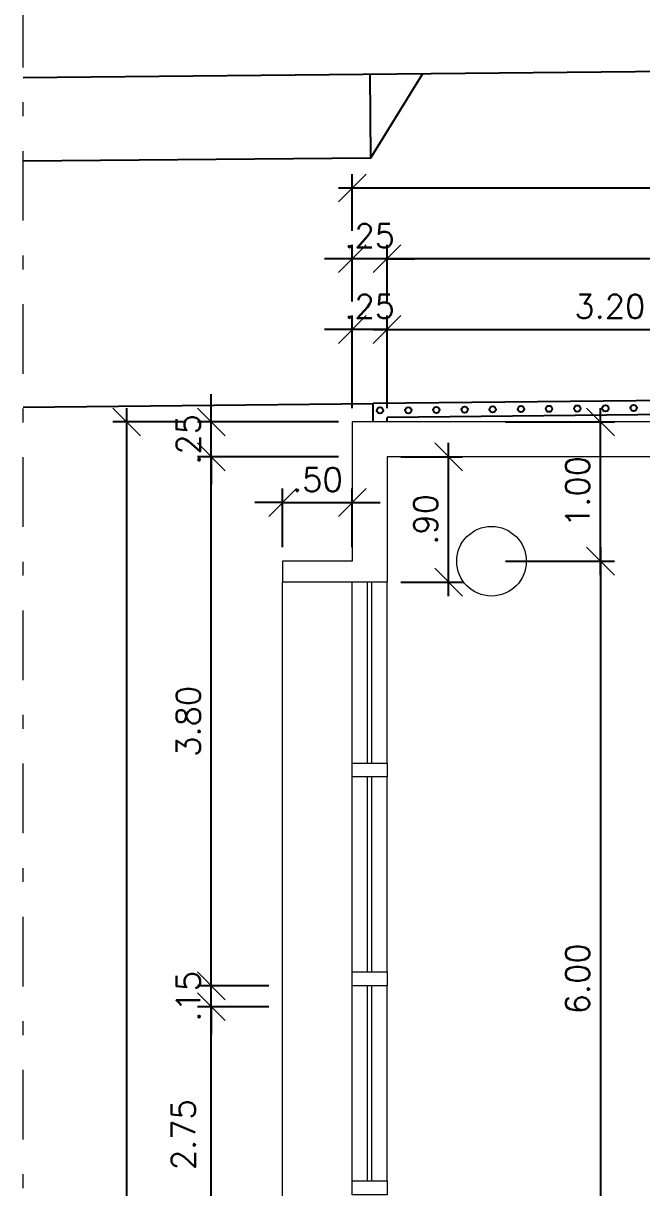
# Model space of a CAD drawing. Header units: millimetres. Extents: x 521 to 1055, y 261 to 520.
# Drawn here: x 698.51 to 702.96, y 418.75 to 427.11 of the extents above; entities that cross this region are included whole.
import ezdxf

# ---------------------------------------------------------------- set-up
doc = ezdxf.new("R2010")
doc.units = ezdxf.units.MM
doc.linetypes.add('CONTINU', pattern=[0])
doc.linetypes.add('DASHDOTX2', pattern=[2, 1, -0.5, 0, -0.5])
doc.layers.add('0.1', color=8, linetype='Continuous', lineweight=13)
for name, color, linetype in [('01', 8, 'Continuous'), ('02', 1, 'Continuous'), ('parede', 5, 'Continuous')]:
    doc.layers.add(name, color=color, linetype=linetype)
doc.styles.add('ROMANS', font='romans')
doc.dimstyles.new('Fares Eng - 50', dxfattribs={"dimscale": 2, "dimtxt": 0.085, "dimasz": 0.1, "dimexe": 0.05, "dimexo": 0.05, "dimgap": 0.04, "dimtad": 1, "dimzin": 4, "dimdsep": 46, "dimtxsty": 'ROMANS', "dimblk1": 'OBLIQUE', "dimblk2": 'OBLIQUE', "dimsah": 1, "dimcen": 0.05, "dimdle": 0.05, "dimclrd": 8, "dimclre": 8, "dimclrt": 8, "dimaunit": 1, "dimadec": 0, "dimazin": 0, "dimtfac": 1, "dimtix": 1, "dimtmove": 2, "dimatfit": 0, "dimldrblk": 'OPEN90', "dimfxl": 1, "dimtolj": 1, "dimtzin": 0, "dimarcsym": 0})

# ---------------------------------------------------------------- blocks, each defined once
blk = doc.blocks.new('_OBLIQUE')
at = {"color": 0, "linetype": 'ByBlock'}
blk.add_line((-0.5, -0.5), (0.5, 0.5), dxfattribs=at)
blk = doc.blocks.new('*D459')
at = {"layer": '0.1', "color": 8, "linetype": 'CONTINU', "lineweight": -2, "transparency": 16777216}
for p, q in [((701.1264, 424.3465), (701.1264, 425.0113)), ((704.3264, 424.3465), (704.3264, 425.0113)), ((701.0264, 424.9113), (704.4264, 424.9113))]:
    blk.add_line(p, q, dxfattribs=at)
at = {"layer": 'DEFPOINTS', "color": 0, "linetype": 'CONTINU', "lineweight": -2, "transparency": 16777216}
for p in [(704.3264, 424.9113), (701.1264, 424.2465), (704.3264, 424.2465)]:
    blk.add_point(p, dxfattribs=at)
at = {"layer": '0.1', "color": 8, "linetype": 'CONTINU', "lineweight": -2, "transparency": 16777216, "xscale": 0.2, "yscale": 0.2, "zscale": 0.2, "rotation": 180}
blk.add_blockref('_OBLIQUE', (701.1264, 424.9113), dxfattribs=at)
at = {"layer": '0.1', "color": 8, "linetype": 'CONTINU', "lineweight": -2, "transparency": 16777216, "xscale": 0.2, "yscale": 0.2, "zscale": 0.2}
blk.add_blockref('_OBLIQUE', (704.3264, 424.9113), dxfattribs=at)
at = {"layer": '0.1', "color": 8, "linetype": 'CONTINU', "transparency": 16777216, "insert": (702.7264, 425.0763), "char_height": 0.17, "attachment_point": 5, "style": 'ROMANS'}
blk.add_mtext('\\A1;3.20', dxfattribs=at)
blk = doc.blocks.new('_Open90')
at = {"color": 0, "linetype": 'ByBlock', "lineweight": -2}
for p, q in [((-0.5, 0.5), (0, 0)), ((0, 0), (-1, 0)), ((0, 0), (-0.5, -0.5))]:
    blk.add_line(p, q, dxfattribs=at)
blk = doc.blocks.new('*D460')
at = {"layer": '0.1', "color": 8, "linetype": 'CONTINU', "lineweight": -2, "transparency": 16777216}
for p, q in [((700.8764, 424.3465), (700.8764, 425.0113)), ((701.1264, 424.3465), (701.1264, 425.0113)), ((700.8764, 424.9113), (700.6764, 424.9113)), ((701.1264, 424.9113), (700.8764, 424.9113)), ((701.1264, 424.9113), (701.3264, 424.9113))]:
    blk.add_line(p, q, dxfattribs=at)
at = {"layer": 'DEFPOINTS', "color": 0, "linetype": 'CONTINU', "lineweight": -2, "transparency": 16777216}
for p in [(700.8764, 424.9113), (700.8764, 424.2465), (701.1264, 424.2465)]:
    blk.add_point(p, dxfattribs=at)
at = {"layer": '0.1', "color": 8, "linetype": 'CONTINU', "lineweight": -2, "transparency": 16777216, "xscale": 0.2, "yscale": 0.2, "zscale": 0.2}
blk.add_blockref('_OBLIQUE', (700.8764, 424.9113), dxfattribs=at)
at = {"layer": '0.1', "color": 8, "linetype": 'CONTINU', "lineweight": -2, "transparency": 16777216, "xscale": 0.2, "yscale": 0.2, "zscale": 0.2, "rotation": 180}
blk.add_blockref('_OBLIQUE', (701.1264, 424.9113), dxfattribs=at)
at = {"layer": '0.1', "color": 8, "linetype": 'CONTINU', "transparency": 16777216, "insert": (701.0014, 425.0763), "char_height": 0.17, "attachment_point": 5, "style": 'ROMANS'}
blk.add_mtext('\\A1;.25', dxfattribs=at)
blk = doc.blocks.new('*D481')
at = {"layer": '0.1', "color": 8, "linetype": 'CONTINU', "lineweight": -2, "transparency": 16777216}
for p, q in [((701.1264, 425.1113), (701.1264, 425.519)), ((707.4764, 425.1113), (707.4764, 425.519)), ((707.5764, 425.419), (701.0264, 425.419))]:
    blk.add_line(p, q, dxfattribs=at)
at = {"layer": 'DEFPOINTS', "color": 0, "linetype": 'CONTINU', "lineweight": -2, "transparency": 16777216}
for p in [(701.1264, 425.419), (701.1264, 425.0113), (707.4764, 425.0113)]:
    blk.add_point(p, dxfattribs=at)
at = {"layer": '0.1', "color": 8, "linetype": 'CONTINU', "lineweight": -2, "transparency": 16777216, "xscale": 0.2, "yscale": 0.2, "zscale": 0.2, "rotation": 180}
blk.add_blockref('_OBLIQUE', (701.1264, 425.419), dxfattribs=at)
at = {"layer": '0.1', "color": 8, "linetype": 'CONTINU', "lineweight": -2, "transparency": 16777216, "xscale": 0.2, "yscale": 0.2, "zscale": 0.2}
blk.add_blockref('_OBLIQUE', (707.4764, 425.419), dxfattribs=at)
at = {"layer": '0.1', "color": 8, "linetype": 'CONTINU', "transparency": 16777216, "insert": (704.3014, 425.584), "char_height": 0.17, "attachment_point": 5, "style": 'ROMANS'}
blk.add_mtext('\\A1;6.35', dxfattribs=at)
blk = doc.blocks.new('*D482')
at = {"layer": '0.1', "color": 8, "linetype": 'CONTINU', "lineweight": -2, "transparency": 16777216}
for p, q in [((700.8764, 425.1113), (700.8764, 425.519)), ((701.1264, 425.1113), (701.1264, 425.519)), ((700.8764, 425.419), (700.6764, 425.419)), ((701.1264, 425.419), (700.8764, 425.419)), ((701.1264, 425.419), (701.3264, 425.419))]:
    blk.add_line(p, q, dxfattribs=at)
at = {"layer": 'DEFPOINTS', "color": 0, "linetype": 'CONTINU', "lineweight": -2, "transparency": 16777216}
for p in [(700.8764, 425.419), (700.8764, 425.0113), (701.1264, 425.0113)]:
    blk.add_point(p, dxfattribs=at)
at = {"layer": '0.1', "color": 8, "linetype": 'CONTINU', "lineweight": -2, "transparency": 16777216, "xscale": 0.2, "yscale": 0.2, "zscale": 0.2}
blk.add_blockref('_OBLIQUE', (700.8764, 425.419), dxfattribs=at)
at = {"layer": '0.1', "color": 8, "linetype": 'CONTINU', "lineweight": -2, "transparency": 16777216, "xscale": 0.2, "yscale": 0.2, "zscale": 0.2, "rotation": 180}
blk.add_blockref('_OBLIQUE', (701.1264, 425.419), dxfattribs=at)
at = {"layer": '0.1', "color": 8, "linetype": 'CONTINU', "transparency": 16777216, "insert": (701.0014, 425.584), "char_height": 0.17, "attachment_point": 5, "style": 'ROMANS'}
blk.add_mtext('\\A1;.25', dxfattribs=at)
blk = doc.blocks.new('*D483')
at = {"layer": '0.1', "color": 8, "linetype": 'CONTINU', "lineweight": -2, "transparency": 16777216}
for p, q in [((700.8764, 425.619), (700.8764, 426.0268)), ((716.8764, 425.619), (716.8764, 426.0268)), ((716.9764, 425.9268), (700.7764, 425.9268))]:
    blk.add_line(p, q, dxfattribs=at)
at = {"layer": 'DEFPOINTS', "color": 0, "linetype": 'CONTINU', "lineweight": -2, "transparency": 16777216}
for p in [(700.8764, 425.9268), (700.8764, 425.519), (716.8764, 425.519)]:
    blk.add_point(p, dxfattribs=at)
at = {"layer": '0.1', "color": 8, "linetype": 'CONTINU', "lineweight": -2, "transparency": 16777216, "xscale": 0.2, "yscale": 0.2, "zscale": 0.2, "rotation": 180}
blk.add_blockref('_OBLIQUE', (700.8764, 425.9268), dxfattribs=at)
at = {"layer": '0.1', "color": 8, "linetype": 'CONTINU', "lineweight": -2, "transparency": 16777216, "xscale": 0.2, "yscale": 0.2, "zscale": 0.2}
blk.add_blockref('_OBLIQUE', (716.8764, 425.9268), dxfattribs=at)
at = {"layer": '0.1', "color": 8, "linetype": 'CONTINU', "transparency": 16777216, "insert": (708.2194, 426.1268), "char_height": 0.17, "attachment_point": 5, "style": 'ROMANS'}
blk.add_mtext('\\A1;16.00', dxfattribs=at)
blk = doc.blocks.new('*D588')
at = {"layer": '0.1', "color": 8, "linetype": 'CONTINU', "lineweight": -2, "transparency": 16777216}
for p, q in [((700.3764, 423.3465), (700.3764, 423.7678)), ((700.8764, 423.3465), (700.8764, 423.7678)), ((700.3764, 423.6678), (700.1764, 423.6678)), ((700.3764, 423.6678), (700.8764, 423.6678)), ((700.8764, 423.6678), (701.0764, 423.6678))]:
    blk.add_line(p, q, dxfattribs=at)
at = {"layer": 'DEFPOINTS', "color": 0, "linetype": 'CONTINU', "lineweight": -2, "transparency": 16777216}
for p in [(700.8764, 423.6678), (700.3764, 423.2465), (700.8764, 423.2465)]:
    blk.add_point(p, dxfattribs=at)
at = {"layer": '0.1', "color": 8, "linetype": 'CONTINU', "lineweight": -2, "transparency": 16777216, "xscale": 0.2, "yscale": 0.2, "zscale": 0.2}
blk.add_blockref('_OBLIQUE', (700.3764, 423.6678), dxfattribs=at)
at = {"layer": '0.1', "color": 8, "linetype": 'CONTINU', "lineweight": -2, "transparency": 16777216, "xscale": 0.2, "yscale": 0.2, "zscale": 0.2, "rotation": 180}
blk.add_blockref('_OBLIQUE', (700.8764, 423.6678), dxfattribs=at)
at = {"layer": '0.1', "color": 8, "linetype": 'CONTINU', "transparency": 16777216, "insert": (700.6264, 423.8328), "char_height": 0.17, "attachment_point": 5, "style": 'ROMANS'}
blk.add_mtext('\\A1;.50', dxfattribs=at)
blk = doc.blocks.new('*D530')
at = {"layer": '0.1', "color": 8, "linetype": 'CONTINU', "lineweight": -2, "transparency": 16777216}
for p, q in [((699.864, 417.1965), (699.864, 420.1465)), ((700.2764, 420.0465), (699.764, 420.0465)), ((700.2764, 417.2965), (699.764, 417.2965))]:
    blk.add_line(p, q, dxfattribs=at)
at = {"layer": 'DEFPOINTS', "color": 0, "linetype": 'CONTINU', "lineweight": -2, "transparency": 16777216}
for p in [(699.864, 420.0465), (700.3764, 420.0465), (700.3764, 417.2965)]:
    blk.add_point(p, dxfattribs=at)
at = {"layer": '0.1', "color": 8, "linetype": 'CONTINU', "lineweight": -2, "transparency": 16777216, "xscale": 0.2, "yscale": 0.2, "zscale": 0.2}
for p, rotation in [((699.864, 420.0465), 90), ((699.864, 417.2965), 270)]:
    blk.add_blockref('_OBLIQUE', p, dxfattribs=dict(at, rotation=rotation))
at = {"layer": '0.1', "color": 8, "linetype": 'CONTINU', "transparency": 16777216, "insert": (699.664, 419.1274), "char_height": 0.17, "attachment_point": 5, "rotation": 90, "style": 'ROMANS'}
blk.add_mtext('\\A1;2.75', dxfattribs=at)
blk = doc.blocks.new('*D531')
at = {"layer": '0.1', "color": 8, "linetype": 'CONTINU', "lineweight": -2, "transparency": 16777216}
for p, q in [((699.864, 420.1965), (699.864, 420.3965)), ((700.2764, 420.1965), (699.764, 420.1965)), ((699.864, 420.0465), (699.864, 420.1965)), ((700.2764, 420.0465), (699.764, 420.0465)), ((699.864, 420.0465), (699.864, 419.8465))]:
    blk.add_line(p, q, dxfattribs=at)
at = {"layer": 'DEFPOINTS', "color": 0, "linetype": 'CONTINU', "lineweight": -2, "transparency": 16777216}
for p in [(699.864, 420.1965), (700.3764, 420.1965), (700.3764, 420.0465)]:
    blk.add_point(p, dxfattribs=at)
at = {"layer": '0.1', "color": 8, "linetype": 'CONTINU', "lineweight": -2, "transparency": 16777216, "xscale": 0.2, "yscale": 0.2, "zscale": 0.2}
for p, rotation in [((699.864, 420.1965), 270), ((699.864, 420.0465), 90)]:
    blk.add_blockref('_OBLIQUE', p, dxfattribs=dict(at, rotation=rotation))
at = {"layer": '0.1', "color": 8, "linetype": 'CONTINU', "transparency": 16777216, "insert": (699.699, 420.1215), "char_height": 0.17, "attachment_point": 5, "rotation": 90, "style": 'ROMANS'}
blk.add_mtext('\\A1;.15', dxfattribs=at)
blk = doc.blocks.new('*D532')
at = {"layer": '0.1', "color": 8, "linetype": 'CONTINU', "lineweight": -2, "transparency": 16777216}
for p, q in [((699.864, 420.0965), (699.864, 424.0965)), ((700.2764, 423.9965), (699.764, 423.9965)), ((700.2764, 420.1965), (699.764, 420.1965))]:
    blk.add_line(p, q, dxfattribs=at)
at = {"layer": 'DEFPOINTS', "color": 0, "linetype": 'CONTINU', "lineweight": -2, "transparency": 16777216}
for p in [(699.864, 423.9965), (700.3764, 423.9965), (700.3764, 420.1965)]:
    blk.add_point(p, dxfattribs=at)
at = {"layer": '0.1', "color": 8, "linetype": 'CONTINU', "lineweight": -2, "transparency": 16777216, "xscale": 0.2, "yscale": 0.2, "zscale": 0.2}
for p, rotation in [((699.864, 423.9965), 90), ((699.864, 420.1965), 270)]:
    blk.add_blockref('_OBLIQUE', p, dxfattribs=dict(at, rotation=rotation))
at = {"layer": '0.1', "color": 8, "linetype": 'CONTINU', "transparency": 16777216, "insert": (699.699, 422.0965), "char_height": 0.17, "attachment_point": 5, "rotation": 90, "style": 'ROMANS'}
blk.add_mtext('\\A1;3.80', dxfattribs=at)
blk = doc.blocks.new('*D533')
at = {"layer": '0.1', "color": 8, "linetype": 'CONTINU', "lineweight": -2, "transparency": 16777216}
for p, q in [((699.864, 424.2465), (699.864, 424.4465)), ((700.7764, 424.2465), (699.764, 424.2465)), ((699.864, 423.9965), (699.864, 424.2465)), ((700.7764, 423.9965), (699.764, 423.9965)), ((699.864, 423.9965), (699.864, 423.7965))]:
    blk.add_line(p, q, dxfattribs=at)
at = {"layer": 'DEFPOINTS', "color": 0, "linetype": 'CONTINU', "lineweight": -2, "transparency": 16777216}
for p in [(699.864, 424.2465), (700.8764, 424.2465), (700.8764, 423.9965)]:
    blk.add_point(p, dxfattribs=at)
at = {"layer": '0.1', "color": 8, "linetype": 'CONTINU', "lineweight": -2, "transparency": 16777216, "xscale": 0.2, "yscale": 0.2, "zscale": 0.2}
for p, rotation in [((699.864, 424.2465), 270), ((699.864, 423.9965), 90)]:
    blk.add_blockref('_OBLIQUE', p, dxfattribs=dict(at, rotation=rotation))
at = {"layer": '0.1', "color": 8, "linetype": 'CONTINU', "transparency": 16777216, "insert": (699.699, 424.1215), "char_height": 0.17, "attachment_point": 5, "rotation": 90, "style": 'ROMANS'}
blk.add_mtext('\\A1;.25', dxfattribs=at)
blk = doc.blocks.new('*D534')
at = {"layer": '0.1', "color": 8, "linetype": 'CONTINU', "lineweight": -2, "transparency": 16777216}
for p, q in [((699.2563, 374.1465), (699.2563, 424.3465)), ((699.664, 424.2465), (699.1563, 424.2465)), ((699.664, 374.2465), (699.1563, 374.2465))]:
    blk.add_line(p, q, dxfattribs=at)
at = {"layer": 'DEFPOINTS', "color": 0, "linetype": 'CONTINU', "lineweight": -2, "transparency": 16777216}
for p in [(699.2563, 424.2465), (699.764, 424.2465), (699.764, 374.2465)]:
    blk.add_point(p, dxfattribs=at)
at = {"layer": '0.1', "color": 8, "linetype": 'CONTINU', "lineweight": -2, "transparency": 16777216, "xscale": 0.2, "yscale": 0.2, "zscale": 0.2}
for p, rotation in [((699.2563, 424.2465), 90), ((699.2563, 374.2465), 270)]:
    blk.add_blockref('_OBLIQUE', p, dxfattribs=dict(at, rotation=rotation))
at = {"layer": '0.1', "color": 8, "linetype": 'CONTINU', "transparency": 16777216, "insert": (699.0913, 399.2465), "char_height": 0.17, "attachment_point": 5, "rotation": 90, "style": 'ROMANS'}
blk.add_mtext('\\A1;50.00', dxfattribs=at)
blk = doc.blocks.new('*D602')
at = {"layer": '0.1', "color": 8, "linetype": 'CONTINU', "lineweight": -2, "transparency": 16777216}
for p, q in [((702.6593, 423.1465), (702.6593, 424.3465)), ((701.9764, 424.2465), (702.7593, 424.2465)), ((701.9764, 423.2465), (702.7593, 423.2465))]:
    blk.add_line(p, q, dxfattribs=at)
at = {"layer": 'DEFPOINTS', "color": 0, "linetype": 'CONTINU', "lineweight": -2, "transparency": 16777216}
for p in [(701.8764, 424.2465), (702.6593, 424.2465), (701.8764, 423.2465)]:
    blk.add_point(p, dxfattribs=at)
at = {"layer": '0.1', "color": 8, "linetype": 'CONTINU', "lineweight": -2, "transparency": 16777216, "xscale": 0.2, "yscale": 0.2, "zscale": 0.2}
for p, rotation in [((702.6593, 424.2465), 90), ((702.6593, 423.2465), 270)]:
    blk.add_blockref('_OBLIQUE', p, dxfattribs=dict(at, rotation=rotation))
at = {"layer": '0.1', "color": 8, "linetype": 'CONTINU', "transparency": 16777216, "insert": (702.4943, 423.7465), "char_height": 0.17, "attachment_point": 5, "rotation": 90, "style": 'ROMANS'}
blk.add_mtext('\\A1;1.00', dxfattribs=at)
blk = doc.blocks.new('*D603')
at = {"layer": '0.1', "color": 8, "linetype": 'CONTINU', "lineweight": -2, "transparency": 16777216}
for p, q in [((702.6593, 423.3465), (702.6593, 417.1465)), ((701.9764, 423.2465), (702.7593, 423.2465)), ((701.9764, 417.2465), (702.7593, 417.2465))]:
    blk.add_line(p, q, dxfattribs=at)
at = {"layer": 'DEFPOINTS', "color": 0, "linetype": 'CONTINU', "lineweight": -2, "transparency": 16777216}
for p in [(701.8764, 423.2465), (701.8764, 417.2465), (702.6593, 417.2465)]:
    blk.add_point(p, dxfattribs=at)
at = {"layer": '0.1', "color": 8, "linetype": 'CONTINU', "lineweight": -2, "transparency": 16777216, "xscale": 0.2, "yscale": 0.2, "zscale": 0.2}
for p, rotation in [((702.6593, 423.2465), 90), ((702.6593, 417.2465), 270)]:
    blk.add_blockref('_OBLIQUE', p, dxfattribs=dict(at, rotation=rotation))
at = {"layer": '0.1', "color": 8, "linetype": 'CONTINU', "transparency": 16777216, "insert": (702.4943, 420.2465), "char_height": 0.17, "attachment_point": 5, "rotation": 90, "style": 'ROMANS'}
blk.add_mtext('\\A1;6.00', dxfattribs=at)
blk = doc.blocks.new('*D618')
at = {"layer": '0.1', "color": 8, "linetype": 'CONTINU', "lineweight": -2, "transparency": 16777216}
for p, q in [((701.5683, 422.9965), (701.5683, 424.0965)), ((701.2264, 423.9965), (701.6683, 423.9965)), ((701.2264, 423.0965), (701.6683, 423.0965))]:
    blk.add_line(p, q, dxfattribs=at)
at = {"layer": 'DEFPOINTS', "color": 0, "linetype": 'CONTINU', "lineweight": -2, "transparency": 16777216}
for p in [(701.1264, 423.9965), (701.5683, 423.9965), (701.1264, 423.0965)]:
    blk.add_point(p, dxfattribs=at)
at = {"layer": '0.1', "color": 8, "linetype": 'CONTINU', "lineweight": -2, "transparency": 16777216, "xscale": 0.2, "yscale": 0.2, "zscale": 0.2}
for p, rotation in [((701.5683, 423.9965), 90), ((701.5683, 423.0965), 270)]:
    blk.add_blockref('_OBLIQUE', p, dxfattribs=dict(at, rotation=rotation))
at = {"layer": '0.1', "color": 8, "linetype": 'CONTINU', "transparency": 16777216, "insert": (701.4033, 423.5465), "char_height": 0.17, "attachment_point": 5, "rotation": 90, "style": 'ROMANS'}
blk.add_mtext('\\A1;.90', dxfattribs=at)
blk = doc.blocks.new('SUP')
at = {"layer": '01', "color": 8}
for p, q in [((247.1784, 61.9223), (222.7, 61.6788)), ((247.1784, 61.8223), (222.8, 61.5798)), ((222.7, 61.5469), (222.7, 61.6788)), ((222.8, 61.5469), (222.8, 61.5798))]:
    blk.add_line(p, q, dxfattribs=at)
at = {"layer": '02', "color": 8}
for p, q in [((220.1873, 64.0216), (246.6776, 64.2719)), ((222.6834, 63.4451), (222.6777, 64.0451)), ((222.6834, 63.4451), (223.0567, 64.0487)), ((220.1873, 63.4215), (222.6834, 63.4451)), ((220.1873, 61.6538), (222.7, 61.6788))]:
    blk.add_line(p, q, dxfattribs=at)
at = {"layer": 'parede', "color": 8}
for centre in [(222.75, 61.63), (222.952, 61.6313), (223.1544, 61.6333), (223.3567, 61.6353), (223.5591, 61.6373), (223.7614, 61.6393), (223.9638, 61.6414), (224.1661, 61.6434), (224.3685, 61.6454), (224.5709, 61.6474)]:
    blk.add_circle(centre, 0.0225, dxfattribs=at)

msp = doc.modelspace()

# ---------------------------------------------------------------- linework, layer by layer
at = {"layer": '0.1', "color": 8, "linetype": 'DASHDOTX2', "ltscale": 0.5}
msp.add_line((698.51365, 365.19275), (698.51365, 428.20423), dxfattribs=at)
at = {"layer": '0.1', "color": 7}
for p, q in [((700.87637, 424.24649), (700.87637, 423.24649)), ((704.62637, 424.24649), (700.87637, 424.24649)), ((701.12637, 423.99649), (701.12637, 423.09649)), ((704.32637, 423.99649), (701.12637, 423.99649)), ((700.37637, 423.24649), (700.37637, 423.09649)), ((700.87637, 423.24649), (700.37637, 423.24649)), ((701.12637, 423.09649), (700.37637, 423.09649))]:
    msp.add_line(p, q, dxfattribs=at)
at = {"layer": '0.1', "color": 8, "linetype": 'CONTINU'}
for p, q in [((700.37637, 375.39649), (700.37637, 423.09649)), ((700.87637, 421.79649), (700.87637, 423.09649)), ((700.98637, 421.79649), (700.98637, 423.09649)), ((701.01637, 421.79649), (701.01637, 423.09649)), ((701.12637, 421.79649), (701.12637, 423.09649)), ((700.87637, 420.29649), (700.87637, 421.69649)), ((700.98637, 420.29649), (700.98637, 421.69649)), ((701.01637, 420.29649), (701.01637, 421.69649)), ((701.12637, 420.29649), (701.12637, 421.69649)), ((700.87637, 418.79649), (700.87637, 420.19649)), ((700.98637, 418.79649), (700.98637, 420.19649)), ((701.01637, 418.79649), (701.01637, 420.19649)), ((701.12637, 418.79649), (701.12637, 420.19649))]:
    msp.add_line(p, q, dxfattribs=at)
for points in [[(700.87637, 421.79649), (701.12637, 421.79649), (701.12637, 421.69649), (700.87637, 421.69649)], [(700.87637, 420.29649), (701.12637, 420.29649), (701.12637, 420.19649), (700.87637, 420.19649)], [(700.87637, 418.79649), (701.12637, 418.79649), (701.12637, 418.69649), (700.87637, 418.69649)]]:
    msp.add_lwpolyline(points, close=True, dxfattribs=at)
at = {"layer": '0.1', "color": 7}
msp.add_circle((701.87637, 423.24649), 0.25, dxfattribs=at)

# ---------------------------------------------------------------- block references
at = {"layer": '0.1', "color": 8, "linetype": 'CONTINU', "lineweight": -2}
msp.add_blockref('SUP', (478.32633, 362.69961), dxfattribs=at)

# ---------------------------------------------------------------- dimensions: what is measured, and where the dimension line sits
at = {"layer": '0.1', "color": 8, "linetype": 'CONTINU'}
dim = msp.add_linear_dim(base=(700.87637, 425.92676), p1=(716.87637, 425.51904), p2=(700.87637, 425.51904), dimstyle='Fares Eng - 50', dxfattribs=at)
dim.commit()
dim.dimension.update_dxf_attribs({"geometry": '*D483', "text_midpoint": (708.21941, 426.12676), "dimtype": 160})
for base, p1, p2, picture, middle in [((700.87637, 425.41904), (701.12637, 425.01132), (700.87637, 425.01132), '*D482', (701.00137, 425.58404)), ((701.12637, 425.41904), (707.47637, 425.01132), (701.12637, 425.01132), '*D481', (704.30137, 425.58404)), ((700.87637, 424.91132), (701.12637, 424.24649), (700.87637, 424.24649), '*D460', (701.00137, 425.07632)), ((704.32637, 424.91132), (701.12637, 424.24649), (704.32637, 424.24649), '*D459', (702.72637, 425.07632)), ((700.87637, 423.66781), (700.37637, 423.24649), (700.87637, 423.24649), '*D588', (700.62637, 423.83281))]:
    dim = msp.add_linear_dim(base=base, p1=p1, p2=p2, dimstyle='Fares Eng - 50', dxfattribs=at)
    dim.commit()
    dim.dimension.update_dxf_attribs({"geometry": picture, "text_midpoint": middle})
for base, p1, p2, picture, middle in [((699.86402, 424.24649), (700.87637, 423.99649), (700.87637, 424.24649), '*D533', (699.69902, 424.12149)), ((699.25632, 424.24649), (699.76402, 374.24649), (699.76402, 424.24649), '*D534', (699.09132, 399.24649)), ((702.65926, 424.24649), (701.87637, 423.24649), (701.87637, 424.24649), '*D602', (702.49426, 423.74649)), ((699.86402, 423.99649), (700.37637, 420.19649), (700.37637, 423.99649), '*D532', (699.69902, 422.09649)), ((701.56827, 423.99649), (701.12637, 423.09649), (701.12637, 423.99649), '*D618', (701.40327, 423.54649)), ((702.65926, 417.24649), (701.87637, 423.24649), (701.87637, 417.24649), '*D603', (702.49426, 420.24649)), ((699.86402, 420.19649), (700.37637, 420.04649), (700.37637, 420.19649), '*D531', (699.69902, 420.12149))]:
    dim = msp.add_linear_dim(base=base, p1=p1, p2=p2, angle=90, dimstyle='Fares Eng - 50', dxfattribs=at)
    dim.commit()
    dim.dimension.update_dxf_attribs({"geometry": picture, "text_midpoint": middle})
dim = msp.add_linear_dim(base=(699.86402, 420.04649), p1=(700.37637, 417.29649), p2=(700.37637, 420.04649), angle=90, dimstyle='Fares Eng - 50', dxfattribs=at)
dim.commit()
dim.dimension.update_dxf_attribs({"geometry": '*D530', "text_midpoint": (699.66402, 419.12741), "dimtype": 160})

doc.saveas('drawing.dxf')
